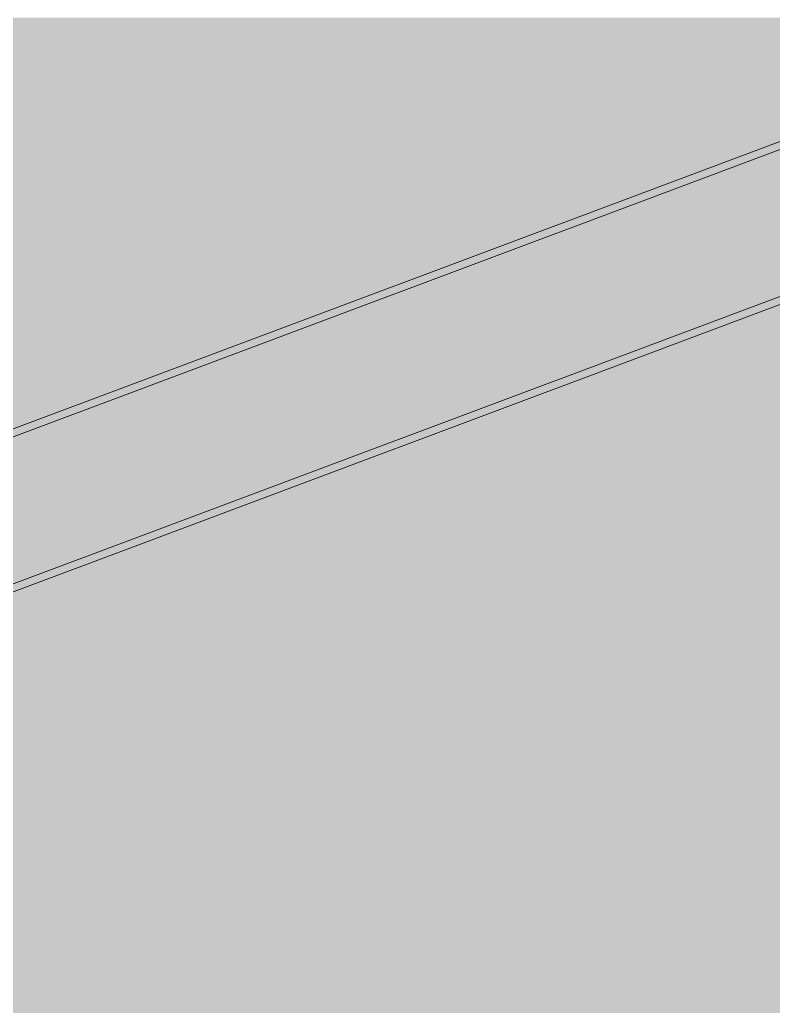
# Paper-space layout '03 3D Building and Roof' of a CAD drawing. Header units: millimetres. Extents: x 5 to 415, y 5 to 292.
# Drawn here: x 108.16 to 116.59, y 52.09 to 63.12 of the extents above; entities that cross this region are included whole.
import ezdxf

# ---------------------------------------------------------------- set-up
doc = ezdxf.new("R2010")
doc.units = ezdxf.units.MM
doc.layers.add('EXISTING', color=7, linetype='Continuous')
doc.layers.add('IMAGES', color=7, linetype='Continuous')

# ---------------------------------------------------------------- blocks, each defined once
blk = doc.blocks.new('SHEET_03')
at = {"layer": 'EXISTING', "color": 250, "lineweight": 9}
for p, q in [((96.061, 54.039), (211.603, 97.322)), ((96.061, 53.952), (211.603, 97.235)), ((96.061, 52.306), (211.603, 95.589)), ((96.061, 52.218), (211.603, 95.501))]:
    blk.add_line(p, q, dxfattribs=at)
at = {"layer": 'IMAGES', "color": 7}
for points in [[(105.948, 62.971), (117.258, 62.971), (105.948, 63.143), (117.258, 63.143)], [(106.462, 62.8), (116.915, 62.8), (106.462, 62.971), (116.915, 62.971)], [(106.462, 62.629), (116.23, 62.629), (106.462, 62.8), (116.23, 62.8)], [(116.23, 62.629), (116.401, 62.629), (116.23, 62.8), (116.401, 62.8)], [(116.401, 62.629), (116.573, 62.629), (116.401, 62.8), (116.573, 62.8)], [(116.573, 62.629), (116.744, 62.629), (116.573, 62.8), (116.744, 62.8)], [(107.319, 62.457), (115.716, 62.457), (107.319, 62.629), (115.716, 62.629)], [(115.716, 62.457), (115.887, 62.457), (115.716, 62.629), (115.887, 62.629)], [(115.887, 62.457), (116.059, 62.457), (115.887, 62.629), (116.059, 62.629)], [(116.059, 62.457), (116.23, 62.457), (116.059, 62.629), (116.23, 62.629)], [(116.23, 62.457), (116.573, 62.457), (116.23, 62.629), (116.573, 62.629)], [(116.573, 62.457), (116.744, 62.457), (116.573, 62.629), (116.744, 62.629)], [(107.662, 62.286), (115.716, 62.286), (107.662, 62.457), (115.716, 62.457)], [(115.716, 62.114), (115.887, 62.114), (115.716, 62.457), (115.887, 62.457)], [(115.887, 62.286), (116.059, 62.286), (115.887, 62.457), (116.059, 62.457)], [(116.059, 62.286), (116.573, 62.286), (116.059, 62.457), (116.573, 62.457)], [(116.573, 62.286), (116.744, 62.286), (116.573, 62.457), (116.744, 62.457)], [(108.005, 62.114), (108.176, 62.114), (108.005, 62.286), (108.176, 62.286)], [(108.176, 62.114), (114.859, 62.114), (108.176, 62.286), (114.859, 62.286)], [(114.859, 62.114), (115.202, 62.114), (114.859, 62.286), (115.202, 62.286)], [(115.202, 62.114), (115.373, 62.114), (115.202, 62.286), (115.373, 62.286)], [(115.373, 62.114), (115.545, 62.114), (115.373, 62.286), (115.545, 62.286)], [(115.545, 62.114), (115.716, 62.114), (115.545, 62.286), (115.716, 62.286)], [(115.887, 62.114), (116.059, 62.114), (115.887, 62.286), (116.059, 62.286)], [(116.059, 62.114), (116.401, 62.114), (116.059, 62.286), (116.401, 62.286)], [(116.401, 62.114), (117.258, 62.114), (116.401, 62.286), (117.258, 62.286)], [(107.662, 61.943), (108.176, 61.943), (107.662, 62.114), (108.176, 62.114)], [(108.176, 61.943), (108.347, 61.943), (108.176, 62.114), (108.347, 62.114)], [(108.347, 61.943), (114.516, 61.943), (108.347, 62.114), (114.516, 62.114)], [(114.516, 61.943), (114.859, 61.943), (114.516, 62.114), (114.859, 62.114)], [(114.859, 61.943), (115.03, 61.943), (114.859, 62.114), (115.03, 62.114)], [(115.03, 61.943), (115.202, 61.943), (115.03, 62.114), (115.202, 62.114)], [(115.202, 61.943), (115.373, 61.943), (115.202, 62.114), (115.373, 62.114)], [(115.373, 61.943), (115.545, 61.943), (115.373, 62.114), (115.545, 62.114)], [(115.545, 61.943), (115.887, 61.943), (115.545, 62.114), (115.887, 62.114)], [(115.887, 61.943), (116.744, 61.943), (115.887, 62.114), (116.744, 62.114)], [(108.005, 61.771), (108.176, 61.771), (108.005, 61.943), (108.176, 61.943)], [(108.176, 61.771), (108.347, 61.771), (108.176, 61.943), (108.347, 61.943)], [(108.347, 61.6), (108.519, 61.6), (108.347, 61.943), (108.519, 61.943)], [(108.519, 61.771), (114.002, 61.771), (108.519, 61.943), (114.002, 61.943)], [(114.002, 61.771), (114.345, 61.771), (114.002, 61.943), (114.345, 61.943)], [(114.345, 61.771), (114.516, 61.771), (114.345, 61.943), (114.516, 61.943)], [(114.516, 61.771), (114.688, 61.771), (114.516, 61.943), (114.688, 61.943)], [(114.688, 61.771), (114.859, 61.771), (114.688, 61.943), (114.859, 61.943)], [(114.859, 61.771), (115.202, 61.771), (114.859, 61.943), (115.202, 61.943)], [(115.202, 61.771), (115.373, 61.771), (115.202, 61.943), (115.373, 61.943)], [(115.373, 61.771), (116.23, 61.771), (115.373, 61.943), (116.23, 61.943)], [(116.23, 61.771), (116.401, 61.771), (116.23, 61.943), (116.401, 61.943)], [(116.401, 61.771), (116.573, 61.771), (116.401, 61.943), (116.573, 61.943)], [(116.573, 61.771), (116.744, 61.771), (116.573, 61.943), (116.744, 61.943)], [(108.005, 61.6), (108.176, 61.6), (108.005, 61.771), (108.176, 61.771)], [(108.176, 61.6), (108.347, 61.6), (108.176, 61.771), (108.347, 61.771)], [(108.519, 61.6), (113.66, 61.6), (108.519, 61.771), (113.66, 61.771)], [(113.66, 61.6), (114.002, 61.6), (113.66, 61.771), (114.002, 61.771)], [(114.002, 61.6), (114.174, 61.6), (114.002, 61.771), (114.174, 61.771)], [(114.174, 61.6), (114.516, 61.6), (114.174, 61.771), (114.516, 61.771)], [(114.516, 61.6), (115.716, 61.6), (114.516, 61.771), (115.716, 61.771)], [(115.716, 61.6), (116.23, 61.6), (115.716, 61.771), (116.23, 61.771)], [(116.23, 61.6), (116.401, 61.6), (116.23, 61.771), (116.401, 61.771)], [(116.401, 61.6), (116.573, 61.6), (116.401, 61.771), (116.573, 61.771)], [(116.573, 61.6), (116.915, 61.6), (116.573, 61.771), (116.915, 61.771)], [(108.005, 61.429), (108.176, 61.429), (108.005, 61.6), (108.176, 61.6)], [(108.176, 61.429), (108.347, 61.429), (108.176, 61.6), (108.347, 61.6)], [(108.347, 61.429), (113.145, 61.429), (108.347, 61.6), (113.145, 61.6)], [(113.145, 61.429), (113.317, 61.429), (113.145, 61.6), (113.317, 61.6)], [(113.317, 61.429), (113.488, 61.429), (113.317, 61.6), (113.488, 61.6)], [(113.488, 61.429), (113.66, 61.429), (113.488, 61.6), (113.66, 61.6)], [(113.66, 61.429), (114.002, 61.429), (113.66, 61.6), (114.002, 61.6)], [(114.002, 61.429), (114.174, 61.429), (114.002, 61.6), (114.174, 61.6)], [(114.174, 61.429), (115.373, 61.429), (114.174, 61.6), (115.373, 61.6)], [(115.373, 61.429), (115.545, 61.429), (115.373, 61.6), (115.545, 61.6)], [(115.545, 61.429), (115.716, 61.429), (115.545, 61.6), (115.716, 61.6)], [(115.716, 61.429), (115.887, 61.429), (115.716, 61.6), (115.887, 61.6)], [(115.887, 61.429), (116.059, 61.429), (115.887, 61.6), (116.059, 61.6)], [(116.059, 61.429), (116.573, 61.429), (116.059, 61.6), (116.573, 61.6)], [(116.573, 61.429), (116.744, 61.429), (116.573, 61.6), (116.744, 61.6)], [(108.005, 61.257), (108.176, 61.257), (108.005, 61.429), (108.176, 61.429)], [(108.176, 61.257), (112.631, 61.257), (108.176, 61.429), (112.631, 61.429)], [(112.631, 61.257), (112.974, 61.257), (112.631, 61.429), (112.974, 61.429)], [(112.974, 61.257), (113.145, 61.257), (112.974, 61.429), (113.145, 61.429)], [(113.145, 61.257), (113.488, 61.257), (113.145, 61.429), (113.488, 61.429)], [(113.488, 61.257), (113.66, 61.257), (113.488, 61.429), (113.66, 61.429)], [(113.66, 61.257), (114.002, 61.257), (113.66, 61.429), (114.002, 61.429)], [(114.002, 61.257), (114.859, 61.257), (114.002, 61.429), (114.859, 61.429)], [(114.859, 61.257), (115.03, 61.257), (114.859, 61.429), (115.03, 61.429)], [(115.03, 61.257), (115.202, 61.257), (115.03, 61.429), (115.202, 61.429)], [(115.202, 61.257), (115.373, 61.257), (115.202, 61.429), (115.373, 61.429)], [(115.373, 61.257), (115.545, 61.257), (115.373, 61.429), (115.545, 61.429)], [(115.545, 61.086), (115.716, 61.086), (115.545, 61.429), (115.716, 61.429)], [(115.716, 61.257), (116.059, 61.257), (115.716, 61.429), (116.059, 61.429)], [(116.059, 61.257), (116.401, 61.257), (116.059, 61.429), (116.401, 61.429)], [(116.401, 61.257), (116.915, 61.257), (116.401, 61.429), (116.915, 61.429)], [(108.005, 60.743), (108.176, 60.743), (108.005, 61.257), (108.176, 61.257)], [(108.176, 61.086), (112.117, 61.086), (108.176, 61.257), (112.117, 61.257)], [(112.117, 61.086), (112.46, 61.086), (112.117, 61.257), (112.46, 61.257)], [(112.46, 61.086), (112.631, 61.086), (112.46, 61.257), (112.631, 61.257)], [(112.631, 61.086), (112.803, 61.086), (112.631, 61.257), (112.803, 61.257)], [(112.803, 61.086), (112.974, 61.086), (112.803, 61.257), (112.974, 61.257)], [(112.974, 61.086), (113.145, 61.086), (112.974, 61.257), (113.145, 61.257)], [(113.145, 61.086), (114.345, 61.086), (113.145, 61.257), (114.345, 61.257)], [(114.345, 61.086), (114.688, 61.086), (114.345, 61.257), (114.688, 61.257)], [(114.688, 61.086), (114.859, 61.086), (114.688, 61.257), (114.859, 61.257)], [(114.859, 61.086), (115.03, 61.086), (114.859, 61.257), (115.03, 61.257)], [(115.03, 61.086), (115.202, 61.086), (115.03, 61.257), (115.202, 61.257)], [(115.202, 61.086), (115.545, 61.086), (115.202, 61.257), (115.545, 61.257)], [(115.716, 61.086), (115.887, 61.086), (115.716, 61.257), (115.887, 61.257)], [(115.887, 61.086), (116.059, 61.086), (115.887, 61.257), (116.059, 61.257)], [(116.059, 61.086), (116.401, 61.086), (116.059, 61.257), (116.401, 61.257)], [(116.401, 61.086), (117.944, 61.086), (116.401, 61.257), (117.944, 61.257)], [(108.176, 60.914), (111.775, 60.914), (108.176, 61.086), (111.775, 61.086)], [(111.775, 60.914), (112.117, 60.914), (111.775, 61.086), (112.117, 61.086)], [(112.117, 60.914), (112.46, 60.914), (112.117, 61.086), (112.46, 61.086)], [(112.46, 60.914), (112.631, 60.914), (112.46, 61.086), (112.631, 61.086)], [(112.631, 60.914), (112.974, 60.914), (112.631, 61.086), (112.974, 61.086)], [(112.974, 60.914), (114.002, 60.914), (112.974, 61.086), (114.002, 61.086)], [(114.002, 60.914), (114.174, 60.914), (114.002, 61.086), (114.174, 61.086)], [(114.174, 60.914), (114.345, 60.914), (114.174, 61.086), (114.345, 61.086)], [(114.345, 60.914), (114.516, 60.914), (114.345, 61.086), (114.516, 61.086)], [(114.516, 60.914), (114.688, 60.914), (114.516, 61.086), (114.688, 61.086)], [(114.688, 60.914), (115.202, 60.914), (114.688, 61.086), (115.202, 61.086)], [(115.202, 60.914), (115.373, 60.914), (115.202, 61.086), (115.373, 61.086)], [(115.373, 60.914), (115.545, 60.914), (115.373, 61.086), (115.545, 61.086)], [(115.545, 60.914), (115.887, 60.914), (115.545, 61.086), (115.887, 61.086)], [(115.887, 60.914), (117.601, 60.914), (115.887, 61.086), (117.601, 61.086)], [(108.176, 60.743), (111.089, 60.743), (108.176, 60.914), (111.089, 60.914)], [(111.089, 60.743), (111.432, 60.743), (111.089, 60.914), (111.432, 60.914)], [(111.432, 60.743), (111.603, 60.743), (111.432, 60.914), (111.603, 60.914)], [(111.603, 60.743), (111.775, 60.743), (111.603, 60.914), (111.775, 60.914)], [(111.775, 60.743), (111.946, 60.743), (111.775, 60.914), (111.946, 60.914)], [(111.946, 60.743), (112.117, 60.743), (111.946, 60.914), (112.117, 60.914)], [(112.117, 60.743), (112.289, 60.743), (112.117, 60.914), (112.289, 60.914)], [(112.289, 60.743), (112.631, 60.743), (112.289, 60.914), (112.631, 60.914)], [(112.631, 60.743), (112.803, 60.743), (112.631, 60.914), (112.803, 60.914)], [(112.803, 60.743), (113.488, 60.743), (112.803, 60.914), (113.488, 60.914)], [(113.488, 60.743), (113.66, 60.743), (113.488, 60.914), (113.66, 60.914)], [(113.66, 60.743), (113.831, 60.743), (113.66, 60.914), (113.831, 60.914)], [(113.831, 60.743), (114.002, 60.743), (113.831, 60.914), (114.002, 60.914)], [(114.002, 60.743), (114.174, 60.743), (114.002, 60.914), (114.174, 60.914)], [(114.174, 60.571), (114.345, 60.571), (114.174, 60.914), (114.345, 60.914)], [(114.345, 60.743), (114.688, 60.743), (114.345, 60.914), (114.688, 60.914)], [(114.688, 60.743), (114.859, 60.743), (114.688, 60.914), (114.859, 60.914)], [(114.859, 60.743), (115.03, 60.743), (114.859, 60.914), (115.03, 60.914)], [(115.03, 60.743), (115.545, 60.743), (115.03, 60.914), (115.545, 60.914)], [(115.545, 60.743), (117.087, 60.743), (115.545, 60.914), (117.087, 60.914)], [(108.005, 60.571), (108.176, 60.571), (108.005, 60.743), (108.176, 60.743)], [(108.176, 60.571), (108.347, 60.571), (108.176, 60.743), (108.347, 60.743)], [(108.347, 60.571), (110.746, 60.571), (108.347, 60.743), (110.746, 60.743)], [(110.746, 60.571), (110.918, 60.571), (110.746, 60.743), (110.918, 60.743)], [(110.918, 60.571), (111.089, 60.571), (110.918, 60.743), (111.089, 60.743)], [(111.089, 60.571), (111.432, 60.571), (111.089, 60.743), (111.432, 60.743)], [(111.432, 60.571), (111.603, 60.571), (111.432, 60.743), (111.603, 60.743)], [(111.603, 60.571), (111.775, 60.571), (111.603, 60.743), (111.775, 60.743)], [(111.775, 60.571), (111.946, 60.571), (111.775, 60.743), (111.946, 60.743)], [(111.946, 60.571), (112.974, 60.571), (111.946, 60.743), (112.974, 60.743)], [(112.974, 60.571), (113.317, 60.571), (112.974, 60.743), (113.317, 60.743)], [(113.317, 60.571), (113.488, 60.571), (113.317, 60.743), (113.488, 60.743)], [(113.488, 60.571), (113.66, 60.571), (113.488, 60.743), (113.66, 60.743)], [(113.66, 60.571), (113.831, 60.571), (113.66, 60.743), (113.831, 60.743)], [(113.831, 60.571), (114.174, 60.571), (113.831, 60.743), (114.174, 60.743)], [(114.345, 60.571), (114.688, 60.571), (114.345, 60.743), (114.688, 60.743)], [(114.688, 60.571), (115.03, 60.571), (114.688, 60.743), (115.03, 60.743)], [(115.03, 60.571), (116.744, 60.571), (115.03, 60.743), (116.744, 60.743)], [(108.005, 60.4), (108.176, 60.4), (108.005, 60.571), (108.176, 60.571)], [(108.176, 60.4), (108.347, 60.4), (108.176, 60.571), (108.347, 60.571)], [(108.347, 60.229), (108.519, 60.229), (108.347, 60.571), (108.519, 60.571)], [(108.519, 60.4), (110.404, 60.4), (108.519, 60.571), (110.404, 60.571)], [(110.404, 60.4), (110.575, 60.4), (110.404, 60.571), (110.575, 60.571)], [(110.575, 60.4), (110.918, 60.4), (110.575, 60.571), (110.918, 60.571)], [(110.918, 60.4), (111.089, 60.4), (110.918, 60.571), (111.089, 60.571)], [(111.089, 60.4), (111.26, 60.4), (111.089, 60.571), (111.26, 60.571)], [(111.26, 60.4), (111.432, 60.4), (111.26, 60.571), (111.432, 60.571)], [(111.432, 60.4), (111.603, 60.4), (111.432, 60.571), (111.603, 60.571)], [(111.603, 60.4), (112.631, 60.4), (111.603, 60.571), (112.631, 60.571)], [(112.631, 60.4), (112.974, 60.4), (112.631, 60.571), (112.974, 60.571)], [(112.974, 60.4), (113.145, 60.4), (112.974, 60.571), (113.145, 60.571)], [(113.145, 60.4), (113.317, 60.4), (113.145, 60.571), (113.317, 60.571)], [(113.317, 60.4), (113.831, 60.4), (113.317, 60.571), (113.831, 60.571)], [(113.831, 60.4), (114.002, 60.4), (113.831, 60.571), (114.002, 60.571)], [(114.002, 60.4), (114.174, 60.4), (114.002, 60.571), (114.174, 60.571)], [(114.174, 60.4), (114.516, 60.4), (114.174, 60.571), (114.516, 60.571)], [(114.516, 60.4), (116.23, 60.4), (114.516, 60.571), (116.23, 60.571)], [(116.23, 60.4), (116.401, 60.4), (116.23, 60.571), (116.401, 60.571)], [(116.401, 60.229), (116.573, 60.229), (116.401, 60.571), (116.573, 60.571)], [(116.573, 60.4), (116.744, 60.4), (116.573, 60.571), (116.744, 60.571)], [(108.005, 60.229), (108.176, 60.229), (108.005, 60.4), (108.176, 60.4)], [(108.176, 60.229), (108.347, 60.229), (108.176, 60.4), (108.347, 60.4)], [(108.519, 60.229), (109.89, 60.229), (108.519, 60.4), (109.89, 60.4)], [(109.89, 60.229), (110.232, 60.229), (109.89, 60.4), (110.232, 60.4)], [(110.232, 60.229), (110.404, 60.229), (110.232, 60.4), (110.404, 60.4)], [(110.404, 60.229), (110.575, 60.229), (110.404, 60.4), (110.575, 60.4)], [(110.575, 60.229), (110.746, 60.229), (110.575, 60.4), (110.746, 60.4)], [(110.746, 60.229), (110.918, 60.229), (110.746, 60.4), (110.918, 60.4)], [(110.918, 60.229), (111.432, 60.229), (110.918, 60.4), (111.432, 60.4)], [(111.432, 60.229), (112.117, 60.229), (111.432, 60.4), (112.117, 60.4)], [(112.117, 60.229), (112.631, 60.229), (112.117, 60.4), (112.631, 60.4)], [(112.631, 60.229), (112.803, 60.229), (112.631, 60.4), (112.803, 60.4)], [(112.803, 60.057), (112.974, 60.057), (112.803, 60.4), (112.974, 60.4)], [(112.974, 60.229), (113.145, 60.229), (112.974, 60.4), (113.145, 60.4)], [(113.145, 60.229), (113.317, 60.229), (113.145, 60.4), (113.317, 60.4)], [(113.317, 60.229), (113.488, 60.229), (113.317, 60.4), (113.488, 60.4)], [(113.488, 60.229), (113.66, 60.229), (113.488, 60.4), (113.66, 60.4)], [(113.66, 60.229), (113.831, 60.229), (113.66, 60.4), (113.831, 60.4)], [(113.831, 60.229), (114.174, 60.229), (113.831, 60.4), (114.174, 60.4)], [(114.174, 60.229), (116.059, 60.229), (114.174, 60.4), (116.059, 60.4)], [(116.059, 60.229), (116.23, 60.229), (116.059, 60.4), (116.23, 60.4)], [(116.23, 60.229), (116.401, 60.229), (116.23, 60.4), (116.401, 60.4)], [(116.573, 60.229), (116.744, 60.229), (116.573, 60.4), (116.744, 60.4)], [(108.005, 60.057), (108.347, 60.057), (108.005, 60.229), (108.347, 60.229)], [(108.347, 60.057), (109.547, 60.057), (108.347, 60.229), (109.547, 60.229)], [(109.547, 60.057), (109.718, 60.057), (109.547, 60.229), (109.718, 60.229)], [(109.718, 60.057), (109.89, 60.057), (109.718, 60.229), (109.89, 60.229)], [(109.89, 60.057), (110.061, 60.057), (109.89, 60.229), (110.061, 60.229)], [(110.061, 60.057), (110.404, 60.057), (110.061, 60.229), (110.404, 60.229)], [(110.404, 60.057), (110.575, 60.057), (110.404, 60.229), (110.575, 60.229)], [(110.575, 60.057), (110.918, 60.057), (110.575, 60.229), (110.918, 60.229)], [(110.918, 60.057), (111.775, 60.057), (110.918, 60.229), (111.775, 60.229)], [(111.775, 60.057), (112.117, 60.057), (111.775, 60.229), (112.117, 60.229)], [(112.117, 60.057), (112.289, 60.057), (112.117, 60.229), (112.289, 60.229)], [(112.289, 60.057), (112.46, 60.057), (112.289, 60.229), (112.46, 60.229)], [(112.46, 60.057), (112.803, 60.057), (112.46, 60.229), (112.803, 60.229)], [(112.974, 60.057), (113.317, 60.057), (112.974, 60.229), (113.317, 60.229)], [(113.317, 60.057), (113.488, 60.057), (113.317, 60.229), (113.488, 60.229)], [(113.488, 60.057), (115.373, 60.057), (113.488, 60.229), (115.373, 60.229)], [(115.373, 60.057), (115.716, 60.057), (115.373, 60.229), (115.716, 60.229)], [(115.716, 60.057), (115.887, 60.057), (115.716, 60.229), (115.887, 60.229)], [(115.887, 60.057), (116.401, 60.057), (115.887, 60.229), (116.401, 60.229)], [(116.401, 60.057), (116.573, 60.057), (116.401, 60.229), (116.573, 60.229)], [(116.573, 60.057), (116.744, 60.057), (116.573, 60.229), (116.744, 60.229)], [(108.005, 59.886), (109.033, 59.886), (108.005, 60.057), (109.033, 60.057)], [(109.033, 59.886), (109.547, 59.886), (109.033, 60.057), (109.547, 60.057)], [(109.547, 59.886), (109.89, 59.886), (109.547, 60.057), (109.89, 60.057)], [(109.89, 59.886), (111.26, 59.886), (109.89, 60.057), (111.26, 60.057)], [(111.26, 59.886), (111.432, 59.886), (111.26, 60.057), (111.432, 60.057)], [(111.432, 59.886), (111.603, 59.886), (111.432, 60.057), (111.603, 60.057)], [(111.603, 59.886), (111.775, 59.886), (111.603, 60.057), (111.775, 60.057)], [(111.775, 59.886), (111.946, 59.886), (111.775, 60.057), (111.946, 60.057)], [(111.946, 59.886), (112.117, 59.886), (111.946, 60.057), (112.117, 60.057)], [(112.117, 59.886), (112.289, 59.886), (112.117, 60.057), (112.289, 60.057)], [(112.289, 59.886), (112.46, 59.886), (112.289, 60.057), (112.46, 60.057)], [(112.46, 59.886), (112.803, 59.886), (112.46, 60.057), (112.803, 60.057)], [(112.803, 59.886), (113.317, 59.886), (112.803, 60.057), (113.317, 60.057)], [(113.317, 59.886), (114.688, 59.886), (113.317, 60.057), (114.688, 60.057)], [(114.688, 59.886), (115.03, 59.886), (114.688, 60.057), (115.03, 60.057)], [(115.03, 59.886), (115.202, 59.886), (115.03, 60.057), (115.202, 60.057)], [(115.202, 59.886), (115.373, 59.886), (115.202, 60.057), (115.373, 60.057)], [(115.373, 59.886), (115.716, 59.886), (115.373, 60.057), (115.716, 60.057)], [(115.716, 59.886), (115.887, 59.886), (115.716, 60.057), (115.887, 60.057)], [(115.887, 59.886), (116.059, 59.886), (115.887, 60.057), (116.059, 60.057)], [(116.059, 59.886), (116.23, 59.886), (116.059, 60.057), (116.23, 60.057)], [(116.23, 59.886), (116.401, 59.886), (116.23, 60.057), (116.401, 60.057)], [(116.401, 59.886), (116.573, 59.886), (116.401, 60.057), (116.573, 60.057)], [(116.573, 59.714), (116.744, 59.714), (116.573, 60.057), (116.744, 60.057)], [(107.49, 59.714), (108.519, 59.714), (107.49, 59.886), (108.519, 59.886)], [(108.519, 59.714), (108.69, 59.714), (108.519, 59.886), (108.69, 59.886)], [(108.69, 59.714), (109.033, 59.714), (108.69, 59.886), (109.033, 59.886)], [(109.033, 59.714), (109.204, 59.714), (109.033, 59.886), (109.204, 59.886)], [(109.204, 59.714), (109.547, 59.714), (109.204, 59.886), (109.547, 59.886)], [(109.547, 59.714), (109.718, 59.714), (109.547, 59.886), (109.718, 59.886)], [(109.718, 59.714), (110.746, 59.714), (109.718, 59.886), (110.746, 59.886)], [(110.746, 59.714), (110.918, 59.714), (110.746, 59.886), (110.918, 59.886)], [(110.918, 59.714), (111.089, 59.714), (110.918, 59.886), (111.089, 59.886)], [(111.089, 59.714), (111.26, 59.714), (111.089, 59.886), (111.26, 59.886)], [(111.26, 59.714), (111.432, 59.714), (111.26, 59.886), (111.432, 59.886)], [(111.432, 59.714), (111.603, 59.714), (111.432, 59.886), (111.603, 59.886)], [(111.603, 59.714), (111.775, 59.714), (111.603, 59.886), (111.775, 59.886)], [(111.775, 59.714), (112.117, 59.714), (111.775, 59.886), (112.117, 59.886)], [(112.117, 59.714), (112.289, 59.714), (112.117, 59.886), (112.289, 59.886)], [(112.289, 59.714), (112.46, 59.714), (112.289, 59.886), (112.46, 59.886)], [(112.46, 59.714), (112.803, 59.714), (112.46, 59.886), (112.803, 59.886)], [(112.803, 59.714), (114.345, 59.714), (112.803, 59.886), (114.345, 59.886)], [(114.345, 59.714), (114.516, 59.714), (114.345, 59.886), (114.516, 59.886)], [(114.516, 59.714), (114.688, 59.714), (114.516, 59.886), (114.688, 59.886)], [(114.688, 59.714), (114.859, 59.714), (114.688, 59.886), (114.859, 59.886)], [(114.859, 59.714), (115.03, 59.714), (114.859, 59.886), (115.03, 59.886)], [(115.03, 59.714), (115.202, 59.714), (115.03, 59.886), (115.202, 59.886)], [(115.202, 59.714), (115.373, 59.714), (115.202, 59.886), (115.373, 59.886)], [(115.373, 59.714), (115.545, 59.714), (115.373, 59.886), (115.545, 59.886)], [(115.545, 59.714), (115.716, 59.714), (115.545, 59.886), (115.716, 59.886)], [(115.716, 59.714), (115.887, 59.714), (115.716, 59.886), (115.887, 59.886)], [(115.887, 59.714), (116.059, 59.714), (115.887, 59.886), (116.059, 59.886)], [(116.059, 59.714), (116.23, 59.714), (116.059, 59.886), (116.23, 59.886)], [(116.23, 59.714), (116.573, 59.714), (116.23, 59.886), (116.573, 59.886)], [(108.005, 59.543), (108.347, 59.543), (108.005, 59.714), (108.347, 59.714)], [(108.347, 59.543), (108.519, 59.543), (108.347, 59.714), (108.519, 59.714)], [(108.519, 59.543), (108.69, 59.543), (108.519, 59.714), (108.69, 59.714)], [(108.69, 59.543), (108.861, 59.543), (108.69, 59.714), (108.861, 59.714)], [(108.861, 59.543), (109.204, 59.543), (108.861, 59.714), (109.204, 59.714)], [(109.204, 59.543), (109.547, 59.543), (109.204, 59.714), (109.547, 59.714)], [(109.547, 59.543), (110.404, 59.543), (109.547, 59.714), (110.404, 59.714)], [(110.404, 59.543), (110.575, 59.543), (110.404, 59.714), (110.575, 59.714)], [(110.575, 59.543), (110.746, 59.543), (110.575, 59.714), (110.746, 59.714)], [(110.746, 59.543), (110.918, 59.543), (110.746, 59.714), (110.918, 59.714)], [(110.918, 59.543), (111.089, 59.543), (110.918, 59.714), (111.089, 59.714)], [(111.089, 59.543), (111.603, 59.543), (111.089, 59.714), (111.603, 59.714)], [(111.603, 59.543), (111.775, 59.543), (111.603, 59.714), (111.775, 59.714)], [(111.775, 59.543), (112.117, 59.543), (111.775, 59.714), (112.117, 59.714)], [(112.117, 59.543), (113.831, 59.543), (112.117, 59.714), (113.831, 59.714)], [(113.831, 59.543), (114.002, 59.543), (113.831, 59.714), (114.002, 59.714)], [(114.002, 59.543), (114.174, 59.543), (114.002, 59.714), (114.174, 59.714)], [(114.174, 59.543), (114.516, 59.543), (114.174, 59.714), (114.516, 59.714)], [(114.516, 59.543), (114.688, 59.543), (114.516, 59.714), (114.688, 59.714)], [(114.688, 59.543), (114.859, 59.543), (114.688, 59.714), (114.859, 59.714)], [(114.859, 59.543), (115.03, 59.543), (114.859, 59.714), (115.03, 59.714)], [(115.03, 59.543), (115.202, 59.543), (115.03, 59.714), (115.202, 59.714)], [(115.202, 59.543), (115.545, 59.543), (115.202, 59.714), (115.545, 59.714)], [(115.545, 59.543), (115.887, 59.543), (115.545, 59.714), (115.887, 59.714)], [(115.887, 59.543), (116.059, 59.543), (115.887, 59.714), (116.059, 59.714)], [(116.059, 59.543), (116.23, 59.543), (116.059, 59.714), (116.23, 59.714)], [(116.23, 59.543), (116.401, 59.543), (116.23, 59.714), (116.401, 59.714)], [(116.401, 59.543), (116.573, 59.543), (116.401, 59.714), (116.573, 59.714)], [(116.573, 59.543), (116.744, 59.543), (116.573, 59.714), (116.744, 59.714)], [(108.005, 59.371), (108.176, 59.371), (108.005, 59.543), (108.176, 59.543)], [(108.176, 59.371), (108.347, 59.371), (108.176, 59.543), (108.347, 59.543)], [(108.347, 59.371), (108.519, 59.371), (108.347, 59.543), (108.519, 59.543)], [(108.519, 59.371), (109.89, 59.371), (108.519, 59.543), (109.89, 59.543)], [(109.89, 59.371), (110.061, 59.371), (109.89, 59.543), (110.061, 59.543)], [(110.061, 59.371), (110.232, 59.371), (110.061, 59.543), (110.232, 59.543)], [(110.232, 59.371), (110.404, 59.371), (110.232, 59.543), (110.404, 59.543)], [(110.404, 59.371), (110.575, 59.371), (110.404, 59.543), (110.575, 59.543)], [(110.575, 59.2), (110.746, 59.2), (110.575, 59.543), (110.746, 59.543)], [(110.746, 59.371), (110.918, 59.371), (110.746, 59.543), (110.918, 59.543)], [(110.918, 59.371), (111.26, 59.371), (110.918, 59.543), (111.26, 59.543)], [(111.26, 59.371), (111.432, 59.371), (111.26, 59.543), (111.432, 59.543)], [(111.432, 59.371), (111.775, 59.371), (111.432, 59.543), (111.775, 59.543)], [(111.775, 59.371), (113.317, 59.371), (111.775, 59.543), (113.317, 59.543)], [(113.317, 59.371), (113.831, 59.371), (113.317, 59.543), (113.831, 59.543)], [(113.831, 59.371), (114.002, 59.371), (113.831, 59.543), (114.002, 59.543)], [(114.002, 59.371), (114.174, 59.371), (114.002, 59.543), (114.174, 59.543)], [(114.174, 59.371), (114.345, 59.371), (114.174, 59.543), (114.345, 59.543)], [(114.345, 59.371), (114.859, 59.371), (114.345, 59.543), (114.859, 59.543)], [(114.859, 59.371), (115.03, 59.371), (114.859, 59.543), (115.03, 59.543)], [(115.03, 59.371), (115.202, 59.371), (115.03, 59.543), (115.202, 59.543)], [(115.202, 59.371), (115.373, 59.371), (115.202, 59.543), (115.373, 59.543)], [(115.373, 59.371), (115.545, 59.371), (115.373, 59.543), (115.545, 59.543)], [(115.545, 59.371), (115.716, 59.371), (115.545, 59.543), (115.716, 59.543)], [(115.716, 59.371), (115.887, 59.371), (115.716, 59.543), (115.887, 59.543)], [(115.887, 59.371), (116.401, 59.371), (115.887, 59.543), (116.401, 59.543)], [(116.401, 59.371), (116.573, 59.371), (116.401, 59.543), (116.573, 59.543)], [(116.573, 59.371), (160.784, 59.371), (116.573, 59.543), (160.784, 59.543)], [(107.833, 59.2), (108.176, 59.2), (107.833, 59.371), (108.176, 59.371)], [(108.176, 59.2), (108.347, 59.2), (108.176, 59.371), (108.347, 59.371)], [(108.347, 59.2), (108.519, 59.2), (108.347, 59.371), (108.519, 59.371)], [(108.519, 59.2), (109.375, 59.2), (108.519, 59.371), (109.375, 59.371)], [(109.375, 59.2), (109.547, 59.2), (109.375, 59.371), (109.547, 59.371)], [(109.547, 59.2), (109.718, 59.2), (109.547, 59.371), (109.718, 59.371)], [(109.718, 59.2), (109.89, 59.2), (109.718, 59.371), (109.89, 59.371)], [(109.89, 59.2), (110.061, 59.2), (109.89, 59.371), (110.061, 59.371)], [(110.061, 59.2), (110.232, 59.2), (110.061, 59.371), (110.232, 59.371)], [(110.232, 59.2), (110.575, 59.2), (110.232, 59.371), (110.575, 59.371)], [(110.746, 59.2), (110.918, 59.2), (110.746, 59.371), (110.918, 59.371)], [(110.918, 59.2), (111.26, 59.2), (110.918, 59.371), (111.26, 59.371)], [(111.26, 59.2), (112.974, 59.2), (111.26, 59.371), (112.974, 59.371)], [(112.974, 59.2), (113.145, 59.2), (112.974, 59.371), (113.145, 59.371)], [(113.145, 59.2), (113.317, 59.2), (113.145, 59.371), (113.317, 59.371)], [(113.317, 59.2), (113.66, 59.2), (113.317, 59.371), (113.66, 59.371)], [(113.66, 59.2), (113.831, 59.2), (113.66, 59.371), (113.831, 59.371)], [(113.831, 59.2), (114.002, 59.2), (113.831, 59.371), (114.002, 59.371)], [(114.002, 59.2), (114.174, 59.2), (114.002, 59.371), (114.174, 59.371)], [(114.174, 59.2), (114.345, 59.2), (114.174, 59.371), (114.345, 59.371)], [(114.345, 59.2), (114.516, 59.2), (114.345, 59.371), (114.516, 59.371)], [(114.516, 59.2), (114.688, 59.2), (114.516, 59.371), (114.688, 59.371)], [(114.688, 59.029), (114.859, 59.029), (114.688, 59.371), (114.859, 59.371)], [(114.859, 59.2), (115.202, 59.2), (114.859, 59.371), (115.202, 59.371)], [(115.202, 59.2), (115.373, 59.2), (115.202, 59.371), (115.373, 59.371)], [(115.373, 59.2), (115.545, 59.2), (115.373, 59.371), (115.545, 59.371)], [(115.545, 59.2), (115.716, 59.2), (115.545, 59.371), (115.716, 59.371)], [(115.716, 59.2), (115.887, 59.2), (115.716, 59.371), (115.887, 59.371)], [(115.887, 59.2), (160.27, 59.2), (115.887, 59.371), (160.27, 59.371)], [(108.005, 59.029), (108.176, 59.029), (108.005, 59.2), (108.176, 59.2)], [(108.176, 59.029), (108.347, 59.029), (108.176, 59.2), (108.347, 59.2)], [(108.347, 59.029), (109.033, 59.029), (108.347, 59.2), (109.033, 59.2)], [(109.033, 59.029), (109.204, 59.029), (109.033, 59.2), (109.204, 59.2)], [(109.204, 59.029), (109.375, 59.029), (109.204, 59.2), (109.375, 59.2)], [(109.375, 59.029), (109.547, 59.029), (109.375, 59.2), (109.547, 59.2)], [(109.547, 58.857), (109.89, 58.857), (109.547, 59.2), (109.89, 59.2)], [(109.89, 59.029), (110.232, 59.029), (109.89, 59.2), (110.232, 59.2)], [(110.232, 59.029), (110.404, 59.029), (110.232, 59.2), (110.404, 59.2)], [(110.404, 59.029), (110.918, 59.029), (110.404, 59.2), (110.918, 59.2)], [(110.918, 59.029), (112.46, 59.029), (110.918, 59.2), (112.46, 59.2)], [(112.46, 59.029), (112.631, 59.029), (112.46, 59.2), (112.631, 59.2)], [(112.631, 59.029), (112.803, 59.029), (112.631, 59.2), (112.803, 59.2)], [(112.803, 59.029), (112.974, 59.029), (112.803, 59.2), (112.974, 59.2)], [(112.974, 59.029), (113.145, 59.029), (112.974, 59.2), (113.145, 59.2)], [(113.145, 59.029), (113.317, 59.029), (113.145, 59.2), (113.317, 59.2)], [(113.317, 59.029), (113.488, 59.029), (113.317, 59.2), (113.488, 59.2)], [(113.488, 59.029), (113.66, 59.029), (113.488, 59.2), (113.66, 59.2)], [(113.66, 59.029), (113.831, 59.029), (113.66, 59.2), (113.831, 59.2)], [(113.831, 59.029), (114.002, 59.029), (113.831, 59.2), (114.002, 59.2)], [(114.002, 59.029), (114.174, 59.029), (114.002, 59.2), (114.174, 59.2)], [(114.174, 59.029), (114.345, 59.029), (114.174, 59.2), (114.345, 59.2)], [(114.345, 59.029), (114.516, 59.029), (114.345, 59.2), (114.516, 59.2)], [(114.516, 59.029), (114.688, 59.029), (114.516, 59.2), (114.688, 59.2)], [(114.859, 59.029), (115.03, 59.029), (114.859, 59.2), (115.03, 59.2)], [(115.03, 59.029), (115.202, 59.029), (115.03, 59.2), (115.202, 59.2)], [(115.202, 59.029), (115.373, 59.029), (115.202, 59.2), (115.373, 59.2)], [(115.373, 59.029), (115.716, 59.029), (115.373, 59.2), (115.716, 59.2)], [(115.716, 59.029), (159.928, 59.029), (115.716, 59.2), (159.928, 59.2)], [(107.833, 58.857), (108.347, 58.857), (107.833, 59.029), (108.347, 59.029)], [(108.347, 58.857), (108.69, 58.857), (108.347, 59.029), (108.69, 59.029)], [(108.69, 58.857), (108.861, 58.857), (108.69, 59.029), (108.861, 59.029)], [(108.861, 58.857), (109.033, 58.857), (108.861, 59.029), (109.033, 59.029)], [(109.033, 58.857), (109.204, 58.857), (109.033, 59.029), (109.204, 59.029)], [(109.204, 58.857), (109.375, 58.857), (109.204, 59.029), (109.375, 59.029)], [(109.375, 58.857), (109.547, 58.857), (109.375, 59.029), (109.547, 59.029)], [(109.89, 58.857), (110.232, 58.857), (109.89, 59.029), (110.232, 59.029)], [(110.232, 58.857), (110.404, 58.857), (110.232, 59.029), (110.404, 59.029)], [(110.404, 58.857), (111.946, 58.857), (110.404, 59.029), (111.946, 59.029)], [(111.946, 58.857), (112.117, 58.857), (111.946, 59.029), (112.117, 59.029)], [(112.117, 58.857), (112.289, 58.857), (112.117, 59.029), (112.289, 59.029)], [(112.289, 58.857), (112.46, 58.857), (112.289, 59.029), (112.46, 59.029)], [(112.46, 58.857), (112.631, 58.857), (112.46, 59.029), (112.631, 59.029)], [(112.631, 58.857), (112.803, 58.857), (112.631, 59.029), (112.803, 59.029)], [(112.803, 58.857), (112.974, 58.857), (112.803, 59.029), (112.974, 59.029)], [(112.974, 58.857), (113.145, 58.857), (112.974, 59.029), (113.145, 59.029)], [(113.145, 58.857), (113.317, 58.857), (113.145, 59.029), (113.317, 59.029)], [(113.317, 58.857), (113.488, 58.857), (113.317, 59.029), (113.488, 59.029)], [(113.488, 58.857), (113.66, 58.857), (113.488, 59.029), (113.66, 59.029)], [(113.66, 58.857), (113.831, 58.857), (113.66, 59.029), (113.831, 59.029)], [(113.831, 58.857), (114.002, 58.857), (113.831, 59.029), (114.002, 59.029)], [(114.002, 58.857), (114.174, 58.857), (114.002, 59.029), (114.174, 59.029)], [(114.174, 58.857), (114.345, 58.857), (114.174, 59.029), (114.345, 59.029)], [(114.345, 58.857), (114.516, 58.857), (114.345, 59.029), (114.516, 59.029)], [(114.516, 58.857), (114.688, 58.857), (114.516, 59.029), (114.688, 59.029)], [(114.688, 58.857), (115.03, 58.857), (114.688, 59.029), (115.03, 59.029)], [(115.03, 58.857), (115.202, 58.857), (115.03, 59.029), (115.202, 59.029)], [(115.202, 58.857), (159.414, 58.857), (115.202, 59.029), (159.414, 59.029)], [(107.148, 58.686), (108.176, 58.686), (107.148, 58.857), (108.176, 58.857)], [(108.176, 58.686), (108.347, 58.686), (108.176, 58.857), (108.347, 58.857)], [(108.347, 58.686), (108.519, 58.686), (108.347, 58.857), (108.519, 58.857)], [(108.519, 58.686), (108.69, 58.686), (108.519, 58.857), (108.69, 58.857)], [(108.69, 58.514), (108.861, 58.514), (108.69, 58.857), (108.861, 58.857)], [(108.861, 58.686), (109.204, 58.686), (108.861, 58.857), (109.204, 58.857)], [(109.204, 58.686), (109.375, 58.686), (109.204, 58.857), (109.375, 58.857)], [(109.375, 58.686), (109.547, 58.686), (109.375, 58.857), (109.547, 58.857)], [(109.547, 58.686), (109.89, 58.686), (109.547, 58.857), (109.89, 58.857)], [(109.89, 58.686), (111.603, 58.686), (109.89, 58.857), (111.603, 58.857)], [(111.603, 58.686), (111.946, 58.686), (111.603, 58.857), (111.946, 58.857)], [(111.946, 58.514), (112.117, 58.514), (111.946, 58.857), (112.117, 58.857)], [(112.117, 58.686), (112.289, 58.686), (112.117, 58.857), (112.289, 58.857)], [(112.289, 58.686), (112.46, 58.686), (112.289, 58.857), (112.46, 58.857)], [(112.46, 58.686), (112.631, 58.686), (112.46, 58.857), (112.631, 58.857)], [(112.631, 58.686), (112.803, 58.686), (112.631, 58.857), (112.803, 58.857)], [(112.803, 58.686), (112.974, 58.686), (112.803, 58.857), (112.974, 58.857)], [(112.974, 58.686), (113.145, 58.686), (112.974, 58.857), (113.145, 58.857)], [(113.145, 58.686), (113.317, 58.686), (113.145, 58.857), (113.317, 58.857)], [(113.317, 58.514), (113.488, 58.514), (113.317, 58.857), (113.488, 58.857)], [(113.488, 58.686), (113.831, 58.686), (113.488, 58.857), (113.831, 58.857)], [(113.831, 58.686), (114.002, 58.686), (113.831, 58.857), (114.002, 58.857)], [(114.002, 58.686), (114.174, 58.686), (114.002, 58.857), (114.174, 58.857)], [(114.174, 58.686), (114.345, 58.686), (114.174, 58.857), (114.345, 58.857)], [(114.345, 58.686), (114.516, 58.686), (114.345, 58.857), (114.516, 58.857)], [(114.516, 58.686), (114.688, 58.686), (114.516, 58.857), (114.688, 58.857)], [(114.688, 58.686), (159.071, 58.686), (114.688, 58.857), (159.071, 58.857)], [(108.005, 58.514), (108.176, 58.514), (108.005, 58.686), (108.176, 58.686)], [(108.176, 58.514), (108.347, 58.514), (108.176, 58.686), (108.347, 58.686)], [(108.347, 58.514), (108.519, 58.514), (108.347, 58.686), (108.519, 58.686)], [(108.519, 58.514), (108.69, 58.514), (108.519, 58.686), (108.69, 58.686)], [(108.861, 58.514), (109.033, 58.514), (108.861, 58.686), (109.033, 58.686)], [(109.033, 58.514), (109.547, 58.514), (109.033, 58.686), (109.547, 58.686)], [(109.547, 58.514), (111.089, 58.514), (109.547, 58.686), (111.089, 58.686)], [(111.089, 58.514), (111.26, 58.514), (111.089, 58.686), (111.26, 58.686)], [(111.26, 58.514), (111.603, 58.514), (111.26, 58.686), (111.603, 58.686)], [(111.603, 58.514), (111.946, 58.514), (111.603, 58.686), (111.946, 58.686)], [(112.117, 58.514), (112.289, 58.514), (112.117, 58.686), (112.289, 58.686)], [(112.289, 58.514), (112.46, 58.514), (112.289, 58.686), (112.46, 58.686)], [(112.46, 58.514), (112.631, 58.514), (112.46, 58.686), (112.631, 58.686)], [(112.631, 58.514), (112.803, 58.514), (112.631, 58.686), (112.803, 58.686)], [(112.803, 58.514), (112.974, 58.514), (112.803, 58.686), (112.974, 58.686)], [(112.974, 58.514), (113.317, 58.514), (112.974, 58.686), (113.317, 58.686)], [(113.488, 58.514), (113.66, 58.514), (113.488, 58.686), (113.66, 58.686)], [(113.66, 58.514), (114.174, 58.514), (113.66, 58.686), (114.174, 58.686)], [(114.174, 58.514), (114.345, 58.514), (114.174, 58.686), (114.345, 58.686)], [(114.345, 58.514), (158.557, 58.514), (114.345, 58.686), (158.557, 58.686)], [(107.833, 58.343), (108.347, 58.343), (107.833, 58.514), (108.347, 58.514)], [(108.347, 58.343), (108.519, 58.343), (108.347, 58.514), (108.519, 58.514)], [(108.519, 58.343), (108.69, 58.343), (108.519, 58.514), (108.69, 58.514)], [(108.69, 58.343), (109.033, 58.343), (108.69, 58.514), (109.033, 58.514)], [(109.033, 58.343), (110.746, 58.343), (109.033, 58.514), (110.746, 58.514)], [(110.746, 58.343), (110.918, 58.343), (110.746, 58.514), (110.918, 58.514)], [(110.918, 58.343), (111.089, 58.343), (110.918, 58.514), (111.089, 58.514)], [(111.089, 58.343), (111.26, 58.343), (111.089, 58.514), (111.26, 58.514)], [(111.26, 58.343), (111.432, 58.343), (111.26, 58.514), (111.432, 58.514)], [(111.432, 58.343), (111.603, 58.343), (111.432, 58.514), (111.603, 58.514)], [(111.603, 58.343), (111.775, 58.343), (111.603, 58.514), (111.775, 58.514)], [(111.775, 58.343), (111.946, 58.343), (111.775, 58.514), (111.946, 58.514)], [(111.946, 58.343), (112.117, 58.343), (111.946, 58.514), (112.117, 58.514)], [(112.117, 58.343), (112.289, 58.343), (112.117, 58.514), (112.289, 58.514)], [(112.289, 58.343), (112.46, 58.343), (112.289, 58.514), (112.46, 58.514)], [(112.46, 58.343), (112.974, 58.343), (112.46, 58.514), (112.974, 58.514)], [(112.974, 58.343), (113.145, 58.343), (112.974, 58.514), (113.145, 58.514)], [(113.145, 58.343), (113.317, 58.343), (113.145, 58.514), (113.317, 58.514)], [(113.317, 58.343), (113.66, 58.343), (113.317, 58.514), (113.66, 58.514)], [(113.66, 58.343), (158.043, 58.343), (113.66, 58.514), (158.043, 58.514)], [(107.833, 58.171), (108.176, 58.171), (107.833, 58.343), (108.176, 58.343)], [(108.176, 58.171), (108.519, 58.171), (108.176, 58.343), (108.519, 58.343)], [(108.519, 58.171), (110.232, 58.171), (108.519, 58.343), (110.232, 58.343)], [(110.232, 58.171), (110.404, 58.171), (110.232, 58.343), (110.404, 58.343)], [(110.404, 58.171), (110.575, 58.171), (110.404, 58.343), (110.575, 58.343)], [(110.575, 58), (110.746, 58), (110.575, 58.343), (110.746, 58.343)], [(110.746, 58.171), (111.089, 58.171), (110.746, 58.343), (111.089, 58.343)], [(111.089, 58.171), (111.26, 58.171), (111.089, 58.343), (111.26, 58.343)], [(111.26, 58.171), (111.432, 58.171), (111.26, 58.343), (111.432, 58.343)], [(111.432, 58.171), (111.603, 58.171), (111.432, 58.343), (111.603, 58.343)], [(111.603, 58.171), (111.775, 58.171), (111.603, 58.343), (111.775, 58.343)], [(111.775, 58.171), (111.946, 58.171), (111.775, 58.343), (111.946, 58.343)], [(111.946, 58.171), (112.117, 58.171), (111.946, 58.343), (112.117, 58.343)], [(112.117, 58.171), (112.46, 58.171), (112.117, 58.343), (112.46, 58.343)], [(112.46, 58.171), (112.631, 58.171), (112.46, 58.343), (112.631, 58.343)], [(112.631, 58.171), (112.803, 58.171), (112.631, 58.343), (112.803, 58.343)], [(112.803, 58.171), (113.145, 58.171), (112.803, 58.343), (113.145, 58.343)], [(113.145, 58.171), (113.317, 58.171), (113.145, 58.343), (113.317, 58.343)], [(113.317, 58.171), (157.7, 58.171), (113.317, 58.343), (157.7, 58.343)], [(107.833, 58), (108.176, 58), (107.833, 58.171), (108.176, 58.171)], [(108.176, 58), (109.718, 58), (108.176, 58.171), (109.718, 58.171)], [(109.718, 58), (110.232, 58), (109.718, 58.171), (110.232, 58.171)], [(110.232, 58), (110.404, 58), (110.232, 58.171), (110.404, 58.171)], [(110.404, 58), (110.575, 58), (110.404, 58.171), (110.575, 58.171)], [(110.746, 58), (110.918, 58), (110.746, 58.171), (110.918, 58.171)], [(110.918, 58), (111.089, 58), (110.918, 58.171), (111.089, 58.171)], [(111.089, 58), (111.26, 58), (111.089, 58.171), (111.26, 58.171)], [(111.26, 58), (111.432, 58), (111.26, 58.171), (111.432, 58.171)], [(111.432, 58), (111.603, 58), (111.432, 58.171), (111.603, 58.171)], [(111.603, 58), (111.775, 58), (111.603, 58.171), (111.775, 58.171)], [(111.775, 58), (111.946, 58), (111.775, 58.171), (111.946, 58.171)], [(111.946, 58), (112.117, 58), (111.946, 58.171), (112.117, 58.171)], [(112.117, 58), (112.289, 58), (112.117, 58.171), (112.289, 58.171)], [(112.289, 58), (112.46, 58), (112.289, 58.171), (112.46, 58.171)], [(112.46, 58), (112.803, 58), (112.46, 58.171), (112.803, 58.171)], [(112.803, 58), (157.186, 58), (112.803, 58.171), (157.186, 58.171)], [(107.662, 57.829), (109.375, 57.829), (107.662, 58), (109.375, 58)], [(109.375, 57.829), (109.547, 57.829), (109.375, 58), (109.547, 58)], [(109.547, 57.829), (109.718, 57.829), (109.547, 58), (109.718, 58)], [(109.718, 57.829), (109.89, 57.829), (109.718, 58), (109.89, 58)], [(109.89, 57.829), (110.061, 57.829), (109.89, 58), (110.061, 58)], [(110.061, 57.829), (110.232, 57.829), (110.061, 58), (110.232, 58)], [(110.232, 57.829), (110.575, 57.829), (110.232, 58), (110.575, 58)], [(110.575, 57.829), (110.746, 57.829), (110.575, 58), (110.746, 58)], [(110.746, 57.829), (110.918, 57.829), (110.746, 58), (110.918, 58)], [(110.918, 57.829), (111.089, 57.829), (110.918, 58), (111.089, 58)], [(111.089, 57.829), (111.26, 57.829), (111.089, 58), (111.26, 58)], [(111.26, 57.829), (111.603, 57.829), (111.26, 58), (111.603, 58)], [(111.603, 57.829), (111.775, 57.829), (111.603, 58), (111.775, 58)], [(111.775, 57.829), (111.946, 57.829), (111.775, 58), (111.946, 58)], [(111.946, 57.829), (112.117, 57.829), (111.946, 58), (112.117, 58)], [(112.117, 57.829), (112.289, 57.829), (112.117, 58), (112.289, 58)], [(112.289, 57.829), (156.843, 57.829), (112.289, 58), (156.843, 58)], [(107.319, 57.657), (108.69, 57.657), (107.319, 57.829), (108.69, 57.829)], [(108.69, 57.657), (108.861, 57.657), (108.69, 57.829), (108.861, 57.829)], [(108.861, 57.657), (109.375, 57.657), (108.861, 57.829), (109.375, 57.829)], [(109.375, 57.657), (109.718, 57.657), (109.375, 57.829), (109.718, 57.829)], [(109.718, 57.657), (109.89, 57.657), (109.718, 57.829), (109.89, 57.829)], [(109.89, 57.657), (110.061, 57.657), (109.89, 57.829), (110.061, 57.829)], [(110.061, 57.657), (110.232, 57.657), (110.061, 57.829), (110.232, 57.829)], [(110.232, 57.657), (110.404, 57.657), (110.232, 57.829), (110.404, 57.829)], [(110.404, 57.657), (110.575, 57.657), (110.404, 57.829), (110.575, 57.829)], [(110.575, 57.486), (110.746, 57.486), (110.575, 57.829), (110.746, 57.829)], [(110.746, 57.657), (111.089, 57.657), (110.746, 57.829), (111.089, 57.829)], [(111.089, 57.657), (111.432, 57.657), (111.089, 57.829), (111.432, 57.829)], [(111.432, 57.657), (111.946, 57.657), (111.432, 57.829), (111.946, 57.829)], [(111.946, 57.657), (112.117, 57.657), (111.946, 57.829), (112.117, 57.829)], [(112.117, 57.657), (156.329, 57.657), (112.117, 57.829), (156.329, 57.829)], [(106.634, 57.486), (108.347, 57.486), (106.634, 57.657), (108.347, 57.657)], [(108.347, 57.486), (108.519, 57.486), (108.347, 57.657), (108.519, 57.657)], [(108.519, 57.486), (108.69, 57.486), (108.519, 57.657), (108.69, 57.657)], [(108.69, 57.486), (109.033, 57.486), (108.69, 57.657), (109.033, 57.657)], [(109.033, 57.486), (109.204, 57.486), (109.033, 57.657), (109.204, 57.657)], [(109.204, 57.314), (109.375, 57.314), (109.204, 57.657), (109.375, 57.657)], [(109.375, 57.486), (109.547, 57.486), (109.375, 57.657), (109.547, 57.657)], [(109.547, 57.486), (109.718, 57.486), (109.547, 57.657), (109.718, 57.657)], [(109.718, 57.486), (109.89, 57.486), (109.718, 57.657), (109.89, 57.657)], [(109.89, 57.486), (110.061, 57.486), (109.89, 57.657), (110.061, 57.657)], [(110.061, 57.486), (110.232, 57.486), (110.061, 57.657), (110.232, 57.657)], [(110.232, 57.486), (110.575, 57.486), (110.232, 57.657), (110.575, 57.657)], [(110.746, 57.486), (110.918, 57.486), (110.746, 57.657), (110.918, 57.657)], [(110.918, 57.486), (111.089, 57.486), (110.918, 57.657), (111.089, 57.657)], [(111.089, 57.486), (111.432, 57.486), (111.089, 57.657), (111.432, 57.657)], [(111.432, 57.486), (155.815, 57.486), (111.432, 57.657), (155.815, 57.657)], [(108.005, 57.314), (108.176, 57.314), (108.005, 57.486), (108.176, 57.486)], [(108.176, 57.314), (108.347, 57.314), (108.176, 57.486), (108.347, 57.486)], [(108.347, 57.314), (108.519, 57.314), (108.347, 57.486), (108.519, 57.486)], [(108.519, 57.314), (108.69, 57.314), (108.519, 57.486), (108.69, 57.486)], [(108.69, 57.314), (108.861, 57.314), (108.69, 57.486), (108.861, 57.486)], [(108.861, 57.314), (109.033, 57.314), (108.861, 57.486), (109.033, 57.486)], [(109.033, 57.314), (109.204, 57.314), (109.033, 57.486), (109.204, 57.486)], [(109.375, 57.314), (109.547, 57.314), (109.375, 57.486), (109.547, 57.486)], [(109.547, 57.314), (109.718, 57.314), (109.547, 57.486), (109.718, 57.486)], [(109.718, 57.314), (110.232, 57.314), (109.718, 57.486), (110.232, 57.486)], [(110.232, 57.314), (110.404, 57.314), (110.232, 57.486), (110.404, 57.486)], [(110.404, 57.314), (110.575, 57.314), (110.404, 57.486), (110.575, 57.486)], [(110.575, 57.314), (110.746, 57.314), (110.575, 57.486), (110.746, 57.486)], [(110.746, 57.314), (111.089, 57.314), (110.746, 57.486), (111.089, 57.486)], [(111.089, 57.314), (155.472, 57.314), (111.089, 57.486), (155.472, 57.486)], [(108.005, 57.143), (108.176, 57.143), (108.005, 57.314), (108.176, 57.314)], [(108.176, 57.143), (108.347, 57.143), (108.176, 57.314), (108.347, 57.314)], [(108.347, 57.143), (108.519, 57.143), (108.347, 57.314), (108.519, 57.314)], [(108.519, 57.143), (108.69, 57.143), (108.519, 57.314), (108.69, 57.314)], [(108.69, 57.143), (108.861, 57.143), (108.69, 57.314), (108.861, 57.314)], [(108.861, 57.143), (109.033, 57.143), (108.861, 57.314), (109.033, 57.314)], [(109.033, 57.143), (109.204, 57.143), (109.033, 57.314), (109.204, 57.314)], [(109.204, 57.143), (109.375, 57.143), (109.204, 57.314), (109.375, 57.314)], [(109.375, 57.143), (109.547, 57.143), (109.375, 57.314), (109.547, 57.314)], [(109.547, 57.143), (109.718, 57.143), (109.547, 57.314), (109.718, 57.314)], [(109.718, 57.143), (109.89, 57.143), (109.718, 57.314), (109.89, 57.314)], [(109.89, 57.143), (110.061, 57.143), (109.89, 57.314), (110.061, 57.314)], [(110.061, 57.143), (110.404, 57.143), (110.061, 57.314), (110.404, 57.314)], [(110.404, 57.143), (110.575, 57.143), (110.404, 57.314), (110.575, 57.314)], [(110.575, 57.143), (154.958, 57.143), (110.575, 57.314), (154.958, 57.314)], [(108.005, 56.8), (108.176, 56.8), (108.005, 57.143), (108.176, 57.143)], [(108.176, 56.971), (108.347, 56.971), (108.176, 57.143), (108.347, 57.143)], [(108.347, 56.971), (108.519, 56.971), (108.347, 57.143), (108.519, 57.143)], [(108.519, 56.971), (108.69, 56.971), (108.519, 57.143), (108.69, 57.143)], [(108.69, 56.971), (108.861, 56.971), (108.69, 57.143), (108.861, 57.143)], [(108.861, 56.971), (109.375, 56.971), (108.861, 57.143), (109.375, 57.143)], [(109.375, 56.971), (109.547, 56.971), (109.375, 57.143), (109.547, 57.143)], [(109.547, 56.971), (109.718, 56.971), (109.547, 57.143), (109.718, 57.143)], [(109.718, 56.971), (110.061, 56.971), (109.718, 57.143), (110.061, 57.143)], [(110.061, 56.971), (154.444, 56.971), (110.061, 57.143), (154.444, 57.143)], [(108.176, 56.8), (108.347, 56.8), (108.176, 56.971), (108.347, 56.971)], [(108.347, 56.8), (108.519, 56.8), (108.347, 56.971), (108.519, 56.971)], [(108.519, 56.8), (108.861, 56.8), (108.519, 56.971), (108.861, 56.971)], [(108.861, 56.8), (109.033, 56.8), (108.861, 56.971), (109.033, 56.971)], [(109.033, 56.8), (109.204, 56.8), (109.033, 56.971), (109.204, 56.971)], [(109.204, 56.8), (109.547, 56.8), (109.204, 56.971), (109.547, 56.971)], [(109.547, 56.8), (109.718, 56.8), (109.547, 56.971), (109.718, 56.971)], [(109.718, 56.8), (153.93, 56.8), (109.718, 56.971), (153.93, 56.971)], [(108.005, 56.629), (108.176, 56.629), (108.005, 56.8), (108.176, 56.8)], [(108.176, 56.629), (108.519, 56.629), (108.176, 56.8), (108.519, 56.8)], [(108.519, 56.629), (108.69, 56.629), (108.519, 56.8), (108.69, 56.8)], [(108.69, 56.629), (108.861, 56.629), (108.69, 56.8), (108.861, 56.8)], [(108.861, 56.629), (109.033, 56.629), (108.861, 56.8), (109.033, 56.8)], [(109.033, 56.629), (109.204, 56.629), (109.033, 56.8), (109.204, 56.8)], [(109.204, 56.629), (153.587, 56.629), (109.204, 56.8), (153.587, 56.8)], [(108.005, 56.457), (108.176, 56.457), (108.005, 56.629), (108.176, 56.629)], [(108.176, 56.457), (108.519, 56.457), (108.176, 56.629), (108.519, 56.629)], [(108.519, 56.457), (108.69, 56.457), (108.519, 56.629), (108.69, 56.629)], [(108.69, 56.457), (153.073, 56.457), (108.69, 56.629), (153.073, 56.629)], [(107.662, 56.286), (108.176, 56.286), (107.662, 56.457), (108.176, 56.457)], [(108.176, 56.286), (152.73, 56.286), (108.176, 56.457), (152.73, 56.457)], [(107.662, 56.114), (152.045, 56.114), (107.662, 56.286), (152.045, 56.286)], [(107.49, 55.943), (151.874, 55.943), (107.49, 56.114), (151.874, 56.114)], [(106.976, 55.771), (151.188, 55.771), (106.976, 55.943), (151.188, 55.943)], [(106.291, 55.6), (150.674, 55.6), (106.291, 55.771), (150.674, 55.771)], [(105.948, 55.429), (150.331, 55.429), (105.948, 55.6), (150.331, 55.6)], [(105.434, 55.257), (149.817, 55.257), (105.434, 55.429), (149.817, 55.429)], [(105.091, 55.086), (149.474, 55.086), (105.091, 55.257), (149.474, 55.257)], [(104.577, 54.914), (148.96, 54.914), (104.577, 55.086), (148.96, 55.086)], [(104.063, 54.743), (148.446, 54.743), (104.063, 54.914), (148.446, 54.914)], [(103.721, 54.571), (148.104, 54.571), (103.721, 54.743), (148.104, 54.743)], [(103.206, 54.4), (147.589, 54.4), (103.206, 54.571), (147.589, 54.571)], [(102.692, 54.229), (147.247, 54.229), (102.692, 54.4), (147.247, 54.4)], [(102.35, 54.057), (146.733, 54.057), (102.35, 54.229), (146.733, 54.229)], [(101.836, 53.886), (146.047, 53.886), (101.836, 54.057), (146.047, 54.057)], [(101.493, 53.714), (145.876, 53.714), (101.493, 53.886), (145.876, 53.886)], [(100.979, 53.543), (145.19, 53.543), (100.979, 53.714), (145.19, 53.714)], [(100.465, 53.371), (144.848, 53.371), (100.465, 53.543), (144.848, 53.543)], [(100.122, 53.2), (144.334, 53.2), (100.122, 53.371), (144.334, 53.371)], [(99.608, 53.029), (143.819, 53.029), (99.608, 53.2), (143.819, 53.2)], [(99.265, 52.857), (143.477, 52.857), (99.265, 53.029), (143.477, 53.029)], [(98.751, 52.686), (142.963, 52.686), (98.751, 52.857), (142.963, 52.857)], [(98.066, 52.514), (142.449, 52.514), (98.066, 52.686), (142.449, 52.686)], [(97.894, 52.343), (142.106, 52.343), (97.894, 52.514), (142.106, 52.514)], [(97.38, 52.171), (141.592, 52.171), (97.38, 52.343), (141.592, 52.343)], [(96.695, 52), (141.249, 52), (96.695, 52.171), (141.249, 52.171)]]:
    blk.add_solid(points, dxfattribs=at)

psp = doc.layouts.new('03 3D Building and Roof')

# ---------------------------------------------------------------- block references
psp.add_blockref('SHEET_03', (0, 0))

doc.saveas('drawing.dxf')
